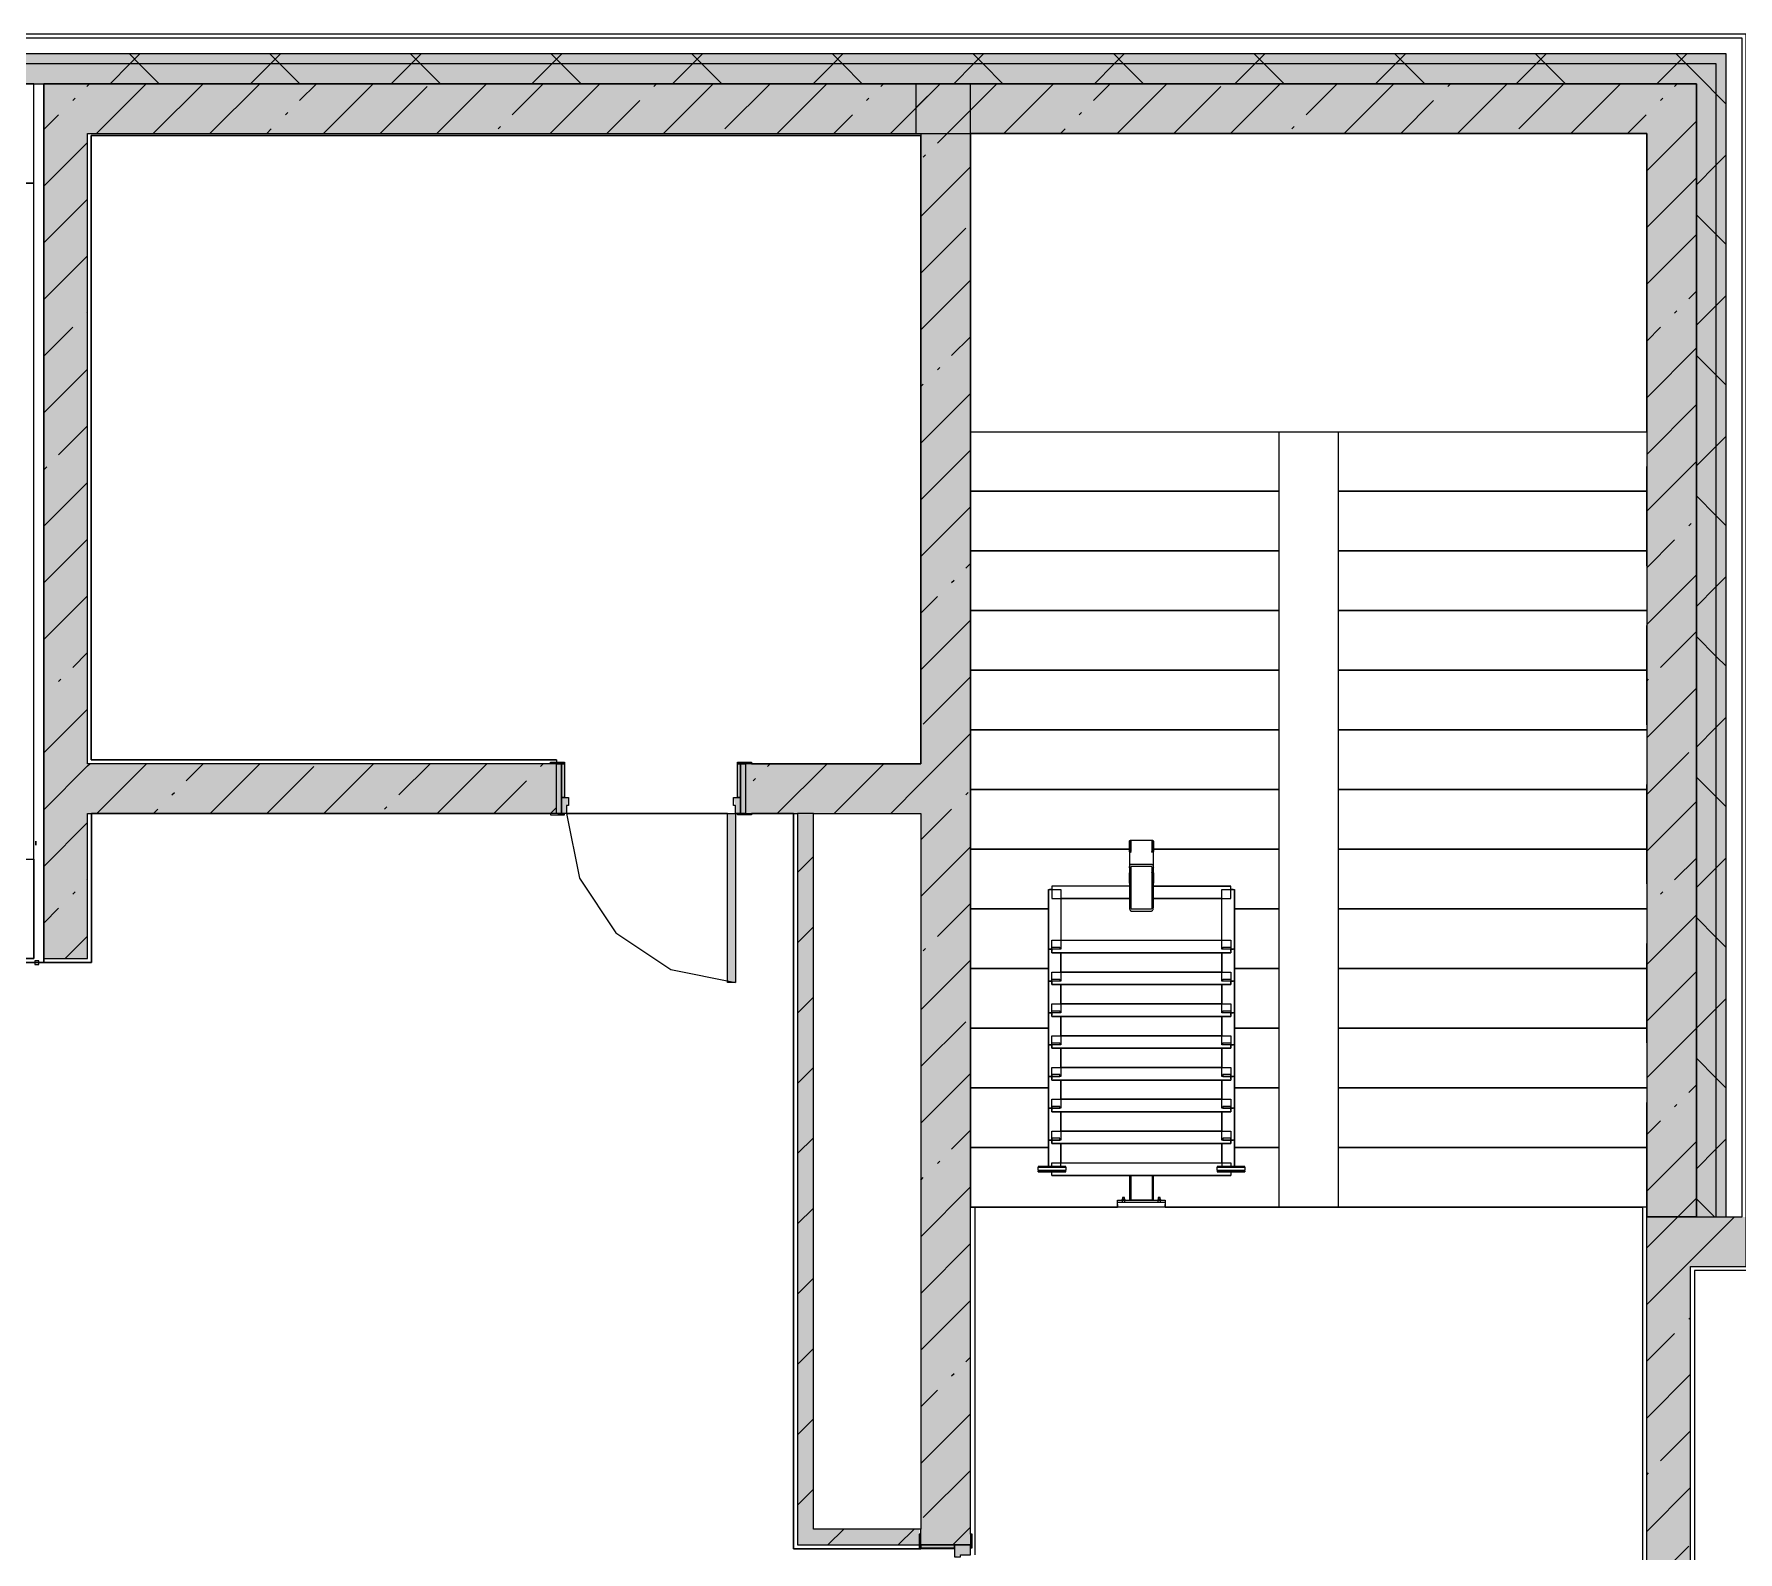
# Model space of a CAD drawing. Header units: millimetres. Extents: x -3817 to 677485, y -22715 to 103890.
# Drawn here: x 24618.1 to 24685.5, y -19448.6 to -19388.5 of the extents above; entities that cross this region are included whole.
import ezdxf

# ---------------------------------------------------------------- set-up
doc = ezdxf.new("R2010")
doc.units = ezdxf.units.MM
doc.layers.add('PDF _Геометрия', color=7, linetype='Continuous', true_color=0x1d1d1d)
doc.layers.add('PDF _Сплошная заливка', color=7, linetype='Continuous', true_color=0xffffff)

msp = doc.modelspace()

# ---------------------------------------------------------------- hatches: boundary and pattern name
at = {"layer": 'PDF _Сплошная заливка', "transparency": 33554559}
for points in [[(24684.695, -19389.707), (24685.089, -19389.707), (24685.089, -19389.314), (24617.059, -19389.314), (24617.059, -19389.707), (24663.22, -19389.707)], [(24683.907, -19390.495), (24684.695, -19390.495), (24684.695, -19389.707), (24617.059, -19389.707), (24617.059, -19390.495), (24663.22, -19390.495)], [(24653.2, -19392.463), (24653.2, -19390.495), (24618.477, -19390.495), (24618.477, -19392.463), (24633.858, -19392.463)], [(24681.939, -19392.463), (24681.939, -19390.495), (24653.003, -19390.495), (24653.003, -19392.463), (24663.22, -19392.463)], [(24681.939, -19435.375), (24683.907, -19435.375), (24683.907, -19390.495), (24681.939, -19390.495), (24681.939, -19434.688)], [(24619.177, -19425.139), (24620.209, -19425.139), (24620.209, -19392.463), (24618.477, -19392.463), (24618.477, -19425.139)], [(24648.948, -19448.367), (24648.948, -19419.391), (24648.318, -19419.391), (24648.318, -19448.367), (24648.539, -19448.367)]]:
    msp.add_hatch(color=256, dxfattribs=at).paths.add_polyline_path(points)
h = msp.add_hatch(color=256, dxfattribs=at)
h.paths.add_polyline_path([(24653.2, -19467.893), (24655.168, -19467.893), (24655.168, -19459.784), (24653.2, -19459.784), (24653.2, -19461.102)], flags=0)
h.paths.add_polyline_path([(24653.2, -19448.367), (24655.168, -19448.367), (24655.168, -19390.495), (24653.2, -19390.495), (24653.2, -19447.934)], flags=0)
h = msp.add_hatch(color=256, dxfattribs=at)
h.paths.add_polyline_path([(24648.539, -19419.391), (24653.2, -19419.391), (24653.2, -19417.423), (24646.255, -19417.423), (24646.255, -19419.391), (24648.318, -19419.391)], flags=0)
h.paths.add_polyline_path([(24633.858, -19419.391), (24638.775, -19419.391), (24638.775, -19417.423), (24620.209, -19417.423), (24620.209, -19419.391)], flags=0)
at = {"layer": 'PDF _Сплошная заливка', "true_color": 0xe2e2e2, "transparency": 33554559}
h = msp.add_hatch(color=254, dxfattribs=at)
h.paths.add_polyline_path([(24645.862, -19419.391), (24646.058, -19419.391), (24646.058, -19418.761), (24645.783, -19418.761), (24645.862, -19419.076)], flags=0)
h.paths.add_polyline_path([(24639.169, -19419.391), (24639.248, -19418.761), (24638.972, -19418.761), (24638.972, -19419.391)], flags=0)
at = {"layer": 'PDF _Сплошная заливка', "transparency": 33554559}
h = msp.add_hatch(color=256, dxfattribs=at)
h.paths.add_polyline_path([(24736.625, -19437.343), (24743.118, -19437.343), (24743.118, -19435.375), (24711.859, -19435.375), (24711.859, -19437.343), (24721.944, -19437.343)], flags=0)
h.paths.add_polyline_path([(24685.876, -19437.343), (24685.876, -19435.375), (24683.671, -19435.375), (24683.671, -19437.343)], flags=0)
at = {"layer": 'PDF _Сплошная заливка', "true_color": 0xe2e2e2, "transparency": 33554559}
h = msp.add_hatch(color=254, dxfattribs=at)
h.paths.add_polyline_path([(24655.168, -19459.784), (24655.168, -19459.39), (24654.538, -19459.311), (24654.538, -19459.784)], flags=0)
h.paths.add_polyline_path([(24654.538, -19448.839), (24654.775, -19448.76), (24655.168, -19448.76), (24655.168, -19448.367), (24654.538, -19448.367)], flags=0)

# ---------------------------------------------------------------- linework, layer by layer
at = {"layer": 'PDF _Геометрия', "color": 7, "lineweight": 9}
for points in [[(24655.168, -19463.327), (24655.168, -19463.957), (24681.939, -19463.957), (24681.939, -19467.893), (24683.671, -19467.893), (24683.671, -19437.343), (24685.876, -19437.343), (24685.876, -19435.375), (24685.876, -19390.495), (24685.876, -19388.684), (24685.876, -19388.526), (24583.832, -19388.526)], [(24685.089, -19435.375), (24685.718, -19435.375), (24685.718, -19434.194), (24685.718, -19434.17), (24685.718, -19390.495), (24685.718, -19389.314), (24685.718, -19388.684), (24617.059, -19388.684)], [(24684.695, -19435.375), (24685.089, -19435.375), (24685.089, -19390.495), (24685.089, -19389.707), (24685.089, -19389.314), (24617.059, -19389.314)], [(24621.097, -19390.495), (24621.884, -19389.707), (24622.278, -19389.314)], [(24623.043, -19390.495), (24622.256, -19389.707), (24621.862, -19389.314)], [(24626.664, -19390.495), (24627.452, -19389.707), (24627.845, -19389.314)], [(24628.611, -19390.495), (24627.824, -19389.707), (24627.43, -19389.314)], [(24632.232, -19390.495), (24633.019, -19389.707), (24633.413, -19389.314)], [(24634.178, -19390.495), (24633.391, -19389.707), (24632.997, -19389.314)], [(24637.799, -19390.495), (24638.587, -19389.707), (24638.981, -19389.314)], [(24639.746, -19390.495), (24638.959, -19389.707), (24638.565, -19389.314)], [(24643.367, -19390.495), (24644.154, -19389.707), (24644.548, -19389.314)], [(24645.314, -19390.495), (24644.526, -19389.707), (24644.133, -19389.314)], [(24648.935, -19390.495), (24649.722, -19389.707), (24650.116, -19389.314)], [(24650.881, -19390.495), (24650.094, -19389.707), (24649.7, -19389.314)], [(24654.502, -19390.495), (24655.29, -19389.707), (24655.683, -19389.314)], [(24656.449, -19390.495), (24655.661, -19389.707), (24655.268, -19389.314)], [(24660.07, -19390.495), (24660.857, -19389.707), (24661.251, -19389.314)], [(24662.016, -19390.495), (24661.229, -19389.707), (24660.835, -19389.314)], [(24665.637, -19390.495), (24666.425, -19389.707), (24666.818, -19389.314)], [(24667.584, -19390.495), (24666.797, -19389.707), (24666.403, -19389.314)], [(24671.205, -19390.495), (24671.992, -19389.707), (24672.386, -19389.314)], [(24673.151, -19390.495), (24672.364, -19389.707), (24671.97, -19389.314)], [(24676.773, -19390.495), (24677.56, -19389.707), (24677.954, -19389.314)], [(24678.719, -19390.495), (24677.932, -19389.707), (24677.538, -19389.314)], [(24682.34, -19390.495), (24683.127, -19389.707), (24683.521, -19389.314)], [(24685.089, -19391.297), (24684.695, -19390.903), (24684.287, -19390.495), (24683.499, -19389.707), (24683.106, -19389.314)], [(24681.939, -19396.99), (24681.939, -19392.463), (24681.939, -19435.375), (24683.907, -19435.375), (24683.907, -19390.495), (24683.907, -19435.375), (24684.695, -19435.375), (24684.695, -19390.495), (24684.695, -19389.707), (24617.059, -19389.707)], [(24617.059, -19421.202), (24618.083, -19421.202), (24618.083, -19425.139), (24617.059, -19425.139), (24618.083, -19425.139), (24618.083, -19394.432), (24617.059, -19394.432), (24618.083, -19394.432), (24618.083, -19390.495), (24617.059, -19390.495), (24683.907, -19390.495), (24681.939, -19390.495), (24653.003, -19390.495), (24653.003, -19392.463), (24681.939, -19392.463), (24679.183, -19392.463)], [(24655.168, -19447.934), (24655.168, -19390.495), (24653.2, -19390.495), (24618.477, -19390.495), (24618.477, -19392.463), (24618.477, -19425.139), (24620.209, -19425.139), (24620.209, -19419.391), (24638.539, -19419.391)], [(24618.477, -19394.117), (24618.477, -19390.495)], [(24620.183, -19390.599), (24620.288, -19390.495)], [(24620.564, -19392.463), (24622.533, -19390.495)], [(24622.809, -19392.463), (24624.778, -19390.495)], [(24625.054, -19392.463), (24627.023, -19390.495)], [(24628.602, -19391.161), (24629.268, -19390.495)], [(24629.544, -19392.463), (24631.513, -19390.495)], [(24631.789, -19392.463), (24633.653, -19390.599)], [(24634.034, -19392.463), (24636.003, -19390.495)], [(24637.02, -19391.722), (24638.248, -19390.495)], [(24638.524, -19392.463), (24640.493, -19390.495)], [(24642.633, -19390.599), (24642.726, -19390.506)], [(24643.014, -19392.463), (24644.982, -19390.495)], [(24645.439, -19392.283), (24647.227, -19390.495)], [(24647.504, -19392.463), (24649.472, -19390.495)], [(24651.613, -19390.599), (24651.717, -19390.495)], [(24651.994, -19392.463), (24653.2, -19391.257), (24653.962, -19390.495), (24653.003, -19391.454)], [(24654.239, -19392.463), (24656.207, -19390.495)], [(24656.484, -19392.463), (24658.452, -19390.495)], [(24660.031, -19391.161), (24660.697, -19390.495)], [(24660.974, -19392.463), (24662.942, -19390.495)], [(24663.219, -19392.463), (24665.083, -19390.599)], [(24665.464, -19392.463), (24667.432, -19390.495)], [(24668.45, -19391.722), (24669.677, -19390.495)], [(24669.954, -19392.463), (24671.922, -19390.495)], [(24674.063, -19390.599), (24674.156, -19390.506)], [(24674.444, -19392.463), (24676.412, -19390.495)], [(24676.869, -19392.283), (24678.657, -19390.495)], [(24678.934, -19392.463), (24680.902, -19390.495)], [(24683.042, -19390.599), (24683.147, -19390.495)], [(24619.622, -19391.161), (24619.715, -19391.067)], [(24640.769, -19392.463), (24642.072, -19391.161)], [(24651.051, -19391.161), (24651.145, -19391.067)], [(24653.858, -19392.844), (24655.168, -19391.534)], [(24672.199, -19392.463), (24673.501, -19391.161)], [(24682.481, -19391.161), (24682.575, -19391.067)], [(24618.477, -19392.306), (24619.06, -19391.722)], [(24628.04, -19391.722), (24628.134, -19391.629)], [(24636.459, -19392.283), (24636.552, -19392.19)], [(24649.749, -19392.463), (24650.49, -19391.722)], [(24659.47, -19391.722), (24659.563, -19391.629)], [(24667.889, -19392.283), (24667.982, -19392.19)], [(24681.179, -19392.463), (24681.92, -19391.722)], [(24681.939, -19393.948), (24683.907, -19391.979)], [(24618.477, -19394.551), (24620.209, -19392.818)], [(24638.539, -19417.423), (24620.209, -19417.423), (24620.209, -19392.463), (24653.2, -19392.463), (24653.2, -19417.423), (24646.491, -19417.423)], [(24627.299, -19392.463), (24627.479, -19392.283)], [(24657.924, -19392.463), (24655.168, -19392.463), (24655.168, -19404.274), (24667.373, -19404.274), (24667.373, -19406.636), (24667.373, -19408.998), (24667.373, -19411.36), (24667.373, -19413.722), (24667.373, -19416.084), (24667.373, -19418.446), (24667.373, -19420.809), (24667.373, -19423.171), (24667.373, -19425.533), (24667.373, -19427.895), (24667.373, -19430.257), (24667.373, -19432.619), (24665.616, -19432.619), (24667.373, -19432.619), (24667.373, -19434.981), (24662.878, -19434.981), (24667.373, -19434.981)], [(24655.168, -19434.981), (24660.988, -19434.981), (24655.168, -19434.981), (24655.168, -19432.619), (24655.168, -19430.257), (24658.25, -19430.257), (24655.168, -19430.257), (24655.168, -19427.895), (24655.168, -19425.533), (24655.168, -19423.171), (24655.168, -19420.809), (24655.168, -19418.446), (24655.168, -19416.084), (24655.168, -19413.722), (24655.168, -19411.36), (24655.168, -19408.998), (24655.168, -19406.636), (24655.168, -19404.274), (24667.373, -19404.274), (24669.735, -19404.274), (24681.939, -19404.274), (24681.939, -19392.463), (24655.168, -19392.463)], [(24658.729, -19392.463), (24658.909, -19392.283)], [(24664.223, -19392.463), (24660.286, -19392.463)], [(24670.522, -19392.463), (24666.585, -19392.463)], [(24676.821, -19392.463), (24672.884, -19392.463)], [(24653.296, -19393.406), (24653.39, -19393.312)], [(24683.907, -19394.495), (24684.695, -19393.707), (24685.089, -19393.314)], [(24653.2, -19395.747), (24655.168, -19393.779)], [(24681.939, -19396.193), (24683.907, -19394.224)], [(24618.499, -19396.773), (24620.209, -19395.063)], [(24653.2, -19397.992), (24654.98, -19396.212)], [(24685.089, -19396.864), (24684.695, -19396.47), (24683.907, -19395.683)], [(24618.477, -19400.416), (24618.477, -19396.479)], [(24681.939, -19398.438), (24683.907, -19396.469)], [(24618.477, -19399.041), (24620.209, -19397.308)], [(24653.2, -19400.237), (24655.168, -19398.269)], [(24683.604, -19399.018), (24683.907, -19398.714)], [(24683.907, -19400.062), (24684.695, -19399.275), (24685.089, -19398.881)], [(24620.183, -19399.579), (24620.209, -19399.553)], [(24681.939, -19403.289), (24681.939, -19399.353)], [(24683.042, -19399.579), (24683.136, -19399.486)], [(24618.477, -19401.286), (24619.622, -19400.141)], [(24681.939, -19400.683), (24682.481, -19400.141)], [(24654.419, -19401.263), (24655.168, -19400.514)], [(24681.939, -19402.928), (24683.907, -19400.959)], [(24685.089, -19402.432), (24684.695, -19402.038), (24683.907, -19401.251)], [(24618.477, -19403.53), (24620.209, -19401.798)], [(24653.858, -19401.824), (24653.951, -19401.731)], [(24618.477, -19406.715), (24618.477, -19402.778)], [(24653.2, -19402.482), (24653.296, -19402.386)], [(24653.2, -19404.727), (24655.168, -19402.759)], [(24681.939, -19405.173), (24683.907, -19403.204)], [(24619.06, -19405.192), (24620.209, -19404.043)], [(24653.2, -19406.972), (24655.168, -19405.004)], [(24683.907, -19405.63), (24684.695, -19404.843), (24685.089, -19404.449)], [(24618.499, -19405.753), (24618.593, -19405.66)], [(24681.939, -19407.418), (24683.907, -19405.449)], [(24681.939, -19409.588), (24681.939, -19405.652)], [(24618.477, -19408.02), (24620.209, -19406.288)], [(24685.089, -19407.999), (24684.695, -19407.606), (24683.907, -19406.818)], [(24653.2, -19409.217), (24655.168, -19407.249)], [(24683.604, -19407.998), (24683.697, -19407.905)], [(24618.477, -19410.265), (24620.183, -19408.559)], [(24681.939, -19409.663), (24683.042, -19408.559)], [(24618.477, -19413.014), (24618.477, -19409.077)], [(24654.98, -19409.682), (24655.168, -19409.494)], [(24654.419, -19410.243), (24654.512, -19410.15)], [(24681.939, -19411.908), (24683.907, -19409.939)], [(24683.907, -19411.198), (24684.695, -19410.41), (24685.089, -19410.016)], [(24618.477, -19412.51), (24620.209, -19410.778)], [(24653.2, -19411.462), (24653.858, -19410.804)], [(24653.2, -19413.707), (24655.168, -19411.739)], [(24681.939, -19415.887), (24681.939, -19411.951)], [(24682.481, -19413.611), (24683.907, -19412.184)], [(24685.089, -19413.567), (24684.695, -19413.173), (24683.907, -19412.386)], [(24619.622, -19413.611), (24620.209, -19413.023)], [(24619.06, -19414.172), (24619.154, -19414.078)], [(24653.296, -19415.856), (24655.168, -19413.984)], [(24681.939, -19414.153), (24682.013, -19414.078)], [(24681.939, -19416.398), (24683.907, -19414.429)], [(24618.477, -19414.755), (24618.499, -19414.733)], [(24618.477, -19417), (24620.209, -19415.268)], [(24618.477, -19419.313), (24618.477, -19415.376)], [(24683.907, -19416.765), (24684.695, -19415.978), (24685.089, -19415.584)], [(24652.006, -19419.391), (24653.2, -19418.197), (24655.168, -19416.229)], [(24681.939, -19418.643), (24683.604, -19416.978)], [(24618.477, -19419.245), (24620.209, -19417.513), (24620.299, -19417.423)], [(24620.576, -19419.391), (24622.544, -19417.423)], [(24624.112, -19418.101), (24624.789, -19417.423)], [(24625.066, -19419.391), (24627.034, -19417.423)], [(24627.311, -19419.391), (24629.163, -19417.539)], [(24629.556, -19419.391), (24631.524, -19417.423)], [(24632.53, -19418.662), (24633.769, -19417.423)], [(24634.046, -19419.391), (24636.014, -19417.423)], [(24638.143, -19417.539), (24638.236, -19417.446)], [(24638.775, -19419.391), (24638.775, -19417.423)], [(24646.255, -19417.423), (24646.255, -19419.391)], [(24647.123, -19417.539), (24647.239, -19417.423)], [(24647.516, -19419.391), (24649.484, -19417.423)], [(24649.761, -19419.391), (24651.729, -19417.423)], [(24636.291, -19419.391), (24637.582, -19418.101)], [(24646.562, -19418.101), (24646.655, -19418.007)], [(24681.939, -19422.186), (24681.939, -19418.25)], [(24685.089, -19419.134), (24684.695, -19418.741), (24683.907, -19417.953)], [(24623.55, -19418.662), (24623.644, -19418.568)], [(24631.969, -19419.223), (24632.062, -19419.13)], [(24638.536, -19419.391), (24638.775, -19419.152)], [(24654.98, -19418.662), (24655.074, -19418.568)], [(24681.939, -19420.888), (24683.907, -19418.919)], [(24618.477, -19421.49), (24620.209, -19419.758)], [(24622.821, -19419.391), (24622.989, -19419.223)], [(24646.491, -19419.391), (24648.318, -19419.391)], [(24648.948, -19419.391), (24648.318, -19419.391), (24648.318, -19448.367), (24648.948, -19448.367), (24653.137, -19448.367)], [(24653.2, -19420.442), (24654.419, -19419.223)], [(24618.162, -19420.49), (24618.162, -19420.647), (24618.162, -19420.49)], [(24661.531, -19420.935), (24661.513, -19420.934), (24661.496, -19420.93), (24661.481, -19420.924), (24661.47, -19420.917), (24661.463, -19420.908), (24661.461, -19420.899), (24661.461, -19420.489), (24661.463, -19420.48), (24661.47, -19420.471), (24661.481, -19420.464), (24661.496, -19420.458), (24661.513, -19420.455), (24661.531, -19420.453), (24662.335, -19420.453), (24662.353, -19420.455), (24662.37, -19420.458), (24662.385, -19420.464), (24662.396, -19420.471), (24662.403, -19420.48), (24662.405, -19420.489), (24662.405, -19420.899), (24662.403, -19420.908), (24662.396, -19420.917), (24662.385, -19420.924), (24662.37, -19420.93), (24662.353, -19420.934), (24662.335, -19420.935)], [(24661.461, -19420.489), (24661.461, -19421.545), (24661.461, -19423.12), (24661.462, -19423.147), (24661.466, -19423.173), (24661.473, -19423.197), (24661.481, -19423.218), (24661.492, -19423.236), (24661.504, -19423.248), (24661.518, -19423.256), (24661.531, -19423.259), (24662.335, -19423.259), (24662.348, -19423.256), (24662.362, -19423.248), (24662.374, -19423.236), (24662.385, -19423.218), (24662.394, -19423.197), (24662.4, -19423.173), (24662.404, -19423.147), (24662.405, -19423.12), (24662.405, -19421.545), (24662.405, -19420.489)], [(24661.531, -19420.477), (24661.525, -19420.478), (24661.52, -19420.479), (24661.515, -19420.481), (24661.511, -19420.483), (24661.509, -19420.486), (24661.508, -19420.489), (24661.508, -19420.899), (24661.509, -19420.902), (24661.511, -19420.905), (24661.515, -19420.907), (24661.52, -19420.909), (24661.525, -19420.91), (24661.531, -19420.911)], [(24662.335, -19420.911), (24662.341, -19420.91), (24662.346, -19420.909), (24662.351, -19420.907), (24662.355, -19420.905), (24662.357, -19420.902), (24662.358, -19420.899), (24662.358, -19420.489), (24662.357, -19420.486), (24662.355, -19420.483), (24662.351, -19420.481), (24662.346, -19420.479), (24662.341, -19420.478), (24662.335, -19420.477)], [(24648.318, -19421.733), (24648.948, -19421.103)], [(24653.2, -19422.687), (24655.168, -19420.719)], [(24683.042, -19422.029), (24683.907, -19421.164)], [(24683.907, -19422.333), (24684.695, -19421.545), (24685.089, -19421.152)], [(24618.477, -19425.297), (24618.477, -19421.675)], [(24661.461, -19422.159), (24661.461, -19421.749), (24661.461, -19422.271), (24658.39, -19422.271), (24658.39, -19422.767), (24661.461, -19422.767), (24658.746, -19422.767), (24658.746, -19424.417), (24665.12, -19424.417), (24665.12, -19422.767), (24662.405, -19422.767), (24665.476, -19422.767), (24665.476, -19422.271)], [(24661.461, -19421.545), (24661.462, -19421.518), (24661.466, -19421.492), (24661.473, -19421.467), (24661.481, -19421.446), (24661.492, -19421.429), (24661.504, -19421.416), (24661.518, -19421.408), (24661.531, -19421.406), (24662.335, -19421.406), (24662.348, -19421.408), (24662.362, -19421.416), (24662.374, -19421.429), (24662.385, -19421.446), (24662.394, -19421.467), (24662.4, -19421.492), (24662.404, -19421.518), (24662.405, -19421.545)], [(24661.531, -19421.737), (24661.525, -19421.738), (24661.52, -19421.739), (24661.515, -19421.741), (24661.511, -19421.743), (24661.509, -19421.746), (24661.508, -19421.749), (24661.508, -19422.159), (24661.509, -19422.162), (24661.511, -19422.165), (24661.515, -19422.167), (24661.52, -19422.169), (24661.525, -19422.17), (24661.531, -19422.171)], [(24661.513, -19421.714), (24661.531, -19421.713)], [(24662.335, -19421.713), (24662.353, -19421.714)], [(24662.335, -19422.171), (24662.341, -19422.17), (24662.346, -19422.169), (24662.351, -19422.167), (24662.355, -19422.165), (24662.357, -19422.162), (24662.358, -19422.159), (24662.358, -19421.749), (24662.357, -19421.746), (24662.355, -19421.743), (24662.351, -19421.741), (24662.346, -19421.739), (24662.341, -19421.738), (24662.335, -19421.737)], [(24662.405, -19422.271), (24662.405, -19421.749), (24662.405, -19422.159)], [(24619.622, -19422.59), (24619.715, -19422.497)], [(24620.183, -19422.029), (24620.209, -19422.003)], [(24658.25, -19422.411), (24658.746, -19422.411), (24658.746, -19424.773), (24658.25, -19424.773), (24658.25, -19422.411), (24658.25, -19424.773)], [(24658.39, -19422.318), (24658.39, -19422.411), (24658.297, -19422.411)], [(24661.461, -19422.271), (24658.39, -19422.271)], [(24661.531, -19422.195), (24661.513, -19422.194)], [(24662.353, -19422.194), (24662.335, -19422.195)], [(24662.405, -19422.271), (24665.476, -19422.271), (24662.405, -19422.271)], [(24665.616, -19424.773), (24665.12, -19424.773), (24665.12, -19422.411), (24665.616, -19422.411), (24665.616, -19424.773), (24665.616, -19422.411)], [(24665.569, -19422.411), (24665.476, -19422.411), (24665.476, -19422.318)], [(24682.481, -19422.59), (24682.575, -19422.497)], [(24618.477, -19423.735), (24619.06, -19423.152)], [(24653.858, -19424.274), (24655.168, -19422.964)], [(24648.318, -19424.517), (24648.948, -19423.887)], [(24665.616, -19426.033), (24665.12, -19426.033), (24665.12, -19424.913), (24665.12, -19425.677), (24658.746, -19425.677), (24658.746, -19424.913), (24658.746, -19426.033), (24658.25, -19426.033), (24658.25, -19423.671), (24658.25, -19426.033)], [(24665.616, -19423.671), (24665.616, -19426.033), (24665.616, -19423.671)], [(24681.939, -19425.378), (24683.907, -19423.409)], [(24685.089, -19424.702), (24684.695, -19424.308), (24683.907, -19423.521)], [(24619.318, -19425.139), (24620.209, -19424.248)], [(24658.39, -19424.913), (24658.39, -19424.417), (24665.476, -19424.417), (24665.476, -19424.913), (24658.39, -19424.913), (24665.476, -19424.913)], [(24681.939, -19428.485), (24681.939, -19424.549)], [(24653.2, -19427.177), (24655.168, -19425.208)], [(24653.296, -19424.835), (24653.39, -19424.742)], [(24665.616, -19427.293), (24665.12, -19427.293), (24665.12, -19426.173), (24665.12, -19426.937), (24658.746, -19426.937), (24658.746, -19426.173), (24658.746, -19427.293), (24658.25, -19427.293), (24658.25, -19424.931), (24658.25, -19427.293)], [(24658.297, -19424.773), (24658.39, -19424.773), (24658.39, -19424.866)], [(24665.476, -19424.866), (24665.476, -19424.773), (24665.569, -19424.773)], [(24665.616, -19424.931), (24665.616, -19427.293), (24665.616, -19424.931)], [(24658.39, -19426.173), (24658.39, -19425.677), (24665.476, -19425.677), (24665.476, -19426.173), (24658.39, -19426.173), (24665.476, -19426.173)], [(24681.939, -19427.623), (24683.907, -19425.654)], [(24665.616, -19428.553), (24665.12, -19428.553), (24665.12, -19427.433), (24665.12, -19428.197), (24658.746, -19428.197), (24658.746, -19427.433), (24658.746, -19428.553), (24658.25, -19428.553), (24658.25, -19426.19), (24658.25, -19428.553)], [(24658.297, -19426.033), (24658.39, -19426.033), (24658.39, -19426.126)], [(24665.476, -19426.126), (24665.476, -19426.033), (24665.569, -19426.033)], [(24665.616, -19426.19), (24665.616, -19428.553), (24665.616, -19426.19)], [(24648.318, -19427.3), (24648.948, -19426.67)], [(24658.39, -19427.433), (24658.39, -19426.937), (24665.476, -19426.937), (24665.476, -19427.433), (24658.39, -19427.433), (24665.476, -19427.433)], [(24683.907, -19427.9), (24684.695, -19427.113), (24685.089, -19426.719)], [(24653.2, -19429.422), (24654.98, -19427.642)], [(24665.616, -19429.812), (24665.12, -19429.812), (24665.12, -19428.693), (24665.12, -19429.457), (24658.746, -19429.457), (24658.746, -19428.693), (24658.746, -19429.812), (24658.25, -19429.812), (24658.25, -19427.45), (24658.25, -19429.812)], [(24658.297, -19427.293), (24658.39, -19427.293), (24658.39, -19427.386)], [(24665.476, -19427.386), (24665.476, -19427.293), (24665.569, -19427.293)], [(24665.616, -19427.45), (24665.616, -19429.812), (24665.616, -19427.45)], [(24681.939, -19429.868), (24683.907, -19427.899)], [(24658.297, -19428.553), (24658.39, -19428.553), (24658.39, -19428.646)], [(24658.39, -19428.693), (24658.39, -19428.197), (24665.476, -19428.197), (24665.476, -19428.693), (24658.39, -19428.693), (24665.476, -19428.693)], [(24665.476, -19428.646), (24665.476, -19428.553), (24665.569, -19428.553)], [(24665.616, -19431.072), (24665.12, -19431.072), (24665.12, -19429.953), (24665.12, -19430.716), (24658.746, -19430.716), (24658.746, -19429.953), (24658.746, -19431.072), (24658.25, -19431.072), (24658.25, -19428.71), (24658.25, -19431.072)], [(24665.616, -19428.71), (24665.616, -19431.072), (24665.616, -19428.71)], [(24685.089, -19430.27), (24684.695, -19429.876), (24683.907, -19429.089)], [(24648.318, -19430.084), (24648.948, -19429.454)], [(24653.2, -19431.667), (24655.168, -19429.698)], [(24665.616, -19432.332), (24665.12, -19432.332), (24665.12, -19431.212), (24665.12, -19431.976), (24658.746, -19431.976), (24658.746, -19431.212), (24658.746, -19432.332), (24658.25, -19432.332), (24658.25, -19429.97), (24658.25, -19432.332)], [(24658.297, -19429.812), (24658.39, -19429.812), (24658.39, -19429.905)], [(24658.39, -19429.953), (24658.39, -19429.457), (24665.476, -19429.457), (24665.476, -19429.953), (24658.39, -19429.953), (24665.476, -19429.953)], [(24665.476, -19429.905), (24665.476, -19429.812), (24665.569, -19429.812)], [(24665.616, -19429.97), (24665.616, -19432.332), (24665.616, -19429.97)], [(24683.604, -19430.448), (24683.907, -19430.144)], [(24658.25, -19433.373), (24658.25, -19431.23), (24658.25, -19433.373)], [(24658.297, -19431.072), (24658.39, -19431.072), (24658.39, -19431.165)], [(24658.39, -19431.212), (24658.39, -19430.716), (24665.476, -19430.716), (24665.476, -19431.212), (24658.39, -19431.212), (24665.476, -19431.212)], [(24665.476, -19431.165), (24665.476, -19431.072), (24665.569, -19431.072)], [(24665.616, -19431.23), (24665.616, -19433.373), (24665.616, -19431.23)], [(24681.939, -19463.957), (24681.939, -19463.327), (24681.939, -19435.375), (24681.939, -19430.848)], [(24683.042, -19431.009), (24683.136, -19430.916)], [(24654.419, -19432.693), (24655.168, -19431.943)], [(24658.39, -19432.472), (24658.39, -19431.976), (24665.476, -19431.976), (24665.476, -19432.472), (24658.39, -19432.472), (24665.476, -19432.472)], [(24681.939, -19432.113), (24682.481, -19431.57)], [(24648.318, -19432.868), (24648.948, -19432.238)], [(24658.297, -19432.332), (24658.39, -19432.332), (24658.39, -19432.425)], [(24658.746, -19433.373), (24658.746, -19432.472), (24658.746, -19433.236), (24665.12, -19433.236), (24665.12, -19432.472), (24665.12, -19433.373)], [(24665.476, -19432.425), (24665.476, -19432.332), (24665.569, -19432.332)], [(24681.939, -19434.358), (24683.907, -19432.389)], [(24683.907, -19433.468), (24684.695, -19432.68), (24685.089, -19432.287)], [(24653.858, -19433.254), (24653.951, -19433.161)], [(24658.39, -19433.373), (24658.39, -19433.236), (24665.476, -19433.236), (24665.476, -19433.373)], [(24653.2, -19433.912), (24653.296, -19433.815)], [(24658.941, -19433.401), (24658.941, -19433.533), (24657.839, -19433.533), (24657.839, -19433.401)], [(24658.39, -19433.685), (24658.39, -19433.592), (24657.839, -19433.592), (24657.839, -19433.568), (24658.25, -19433.568)], [(24658.746, -19433.592), (24658.25, -19433.592)], [(24658.297, -19433.592), (24658.39, -19433.592)], [(24658.39, -19433.732), (24658.39, -19433.533)], [(24665.476, -19433.533), (24665.476, -19433.732), (24658.39, -19433.732), (24665.476, -19433.732)], [(24661.461, -19433.732), (24661.461, -19434.713)], [(24661.508, -19433.732), (24661.508, -19434.713)], [(24662.358, -19433.732), (24662.358, -19434.713)], [(24662.405, -19434.713), (24662.405, -19433.732)], [(24666.027, -19433.401), (24666.027, -19433.533), (24664.925, -19433.533), (24664.925, -19433.401)], [(24665.616, -19433.592), (24665.12, -19433.592)], [(24665.616, -19433.568), (24666.027, -19433.568), (24666.027, -19433.592), (24665.476, -19433.592), (24665.476, -19433.685)], [(24665.476, -19433.592), (24665.569, -19433.592)], [(24653.2, -19436.157), (24655.168, -19434.188)], [(24661.161, -19434.682), (24661.164, -19434.682), (24661.17, -19434.682), (24661.18, -19434.682), (24661.193, -19434.682), (24661.208, -19434.682), (24661.224, -19434.682), (24661.241, -19434.682), (24661.256, -19434.682), (24661.269, -19434.682), (24661.279, -19434.682), (24661.285, -19434.682), (24661.279, -19434.682), (24661.269, -19434.682), (24661.256, -19434.682), (24661.241, -19434.682), (24661.224, -19434.682), (24661.208, -19434.682), (24661.193, -19434.682), (24661.18, -19434.682), (24661.17, -19434.682), (24661.164, -19434.682), (24661.161, -19434.682), (24661.161, -19434.713)], [(24661.185, -19434.603), (24661.186, -19434.603), (24661.19, -19434.603), (24661.197, -19434.603), (24661.205, -19434.603), (24661.214, -19434.603), (24661.224, -19434.603), (24661.235, -19434.603), (24661.244, -19434.603), (24661.252, -19434.603), (24661.259, -19434.603), (24661.262, -19434.603), (24661.259, -19434.603), (24661.252, -19434.603), (24661.244, -19434.603), (24661.235, -19434.603), (24661.224, -19434.603), (24661.214, -19434.603), (24661.205, -19434.603), (24661.197, -19434.603), (24661.19, -19434.603), (24661.186, -19434.603), (24661.185, -19434.603), (24661.185, -19434.688)], [(24661.264, -19434.603), (24661.262, -19434.603), (24661.264, -19434.603)], [(24661.264, -19434.688), (24661.264, -19434.603)], [(24661.287, -19434.682), (24661.285, -19434.682), (24661.287, -19434.682)], [(24661.287, -19434.713), (24661.287, -19434.682)], [(24662.579, -19434.682), (24662.581, -19434.682), (24662.587, -19434.682), (24662.597, -19434.682), (24662.61, -19434.682), (24662.625, -19434.682), (24662.642, -19434.682), (24662.658, -19434.682), (24662.673, -19434.682), (24662.686, -19434.682), (24662.696, -19434.682), (24662.703, -19434.682), (24662.696, -19434.682), (24662.686, -19434.682), (24662.673, -19434.682), (24662.658, -19434.682), (24662.642, -19434.682), (24662.625, -19434.682), (24662.61, -19434.682), (24662.597, -19434.682), (24662.587, -19434.682), (24662.581, -19434.682), (24662.579, -19434.682), (24662.579, -19434.713)], [(24662.602, -19434.603), (24662.604, -19434.603), (24662.608, -19434.603), (24662.614, -19434.603), (24662.622, -19434.603), (24662.632, -19434.603), (24662.642, -19434.603), (24662.652, -19434.603), (24662.661, -19434.603), (24662.67, -19434.603), (24662.676, -19434.603), (24662.68, -19434.603), (24662.676, -19434.603), (24662.67, -19434.603), (24662.661, -19434.603), (24662.652, -19434.603), (24662.642, -19434.603), (24662.632, -19434.603), (24662.622, -19434.603), (24662.614, -19434.603), (24662.608, -19434.603), (24662.604, -19434.603), (24662.602, -19434.603), (24662.602, -19434.688)], [(24662.681, -19434.603), (24662.68, -19434.603), (24662.681, -19434.603)], [(24662.681, -19434.688), (24662.681, -19434.603)], [(24662.705, -19434.682), (24662.703, -19434.682), (24662.705, -19434.682)], [(24662.705, -19434.713), (24662.705, -19434.682)], [(24681.939, -19436.603), (24683.167, -19435.375), (24683.907, -19434.634)], [(24684.626, -19435.375), (24683.907, -19434.656)], [(24648.318, -19435.652), (24648.948, -19435.022)], [(24660.988, -19434.887), (24660.988, -19434.981), (24660.988, -19434.713), (24662.878, -19434.713), (24662.878, -19434.981), (24662.878, -19434.887)], [(24660.988, -19434.792), (24662.878, -19434.792)], [(24661.177, -19434.792), (24661.177, -19434.713)], [(24661.272, -19434.792), (24661.272, -19434.713)], [(24662.335, -19434.713), (24661.531, -19434.713)], [(24662.594, -19434.792), (24662.594, -19434.713)], [(24662.689, -19434.792), (24662.689, -19434.713)], [(24681.939, -19438.848), (24683.671, -19437.115), (24685.412, -19435.375)], [(24683.907, -19435.375), (24683.671, -19435.375), (24681.939, -19435.375)], [(24653.2, -19438.402), (24655.168, -19436.433)], [(24648.318, -19438.435), (24648.948, -19437.806)], [(24653.2, -19440.647), (24655.168, -19438.678)], [(24683.604, -19439.428), (24683.671, -19439.36)], [(24681.939, -19441.093), (24683.042, -19439.989)], [(24648.318, -19441.219), (24648.948, -19440.589)], [(24654.98, -19441.112), (24655.168, -19440.923)], [(24654.419, -19441.673), (24654.512, -19441.579)], [(24681.939, -19443.338), (24683.671, -19441.605)], [(24653.2, -19442.892), (24653.858, -19442.234)], [(24648.318, -19444.003), (24648.948, -19443.373)], [(24653.2, -19445.137), (24655.168, -19443.168)], [(24682.481, -19445.04), (24683.671, -19443.85)], [(24653.296, -19447.285), (24655.168, -19445.413)], [(24648.318, -19446.787), (24648.948, -19446.157)], [(24681.939, -19445.583), (24682.013, -19445.508)], [(24681.939, -19447.827), (24683.671, -19446.095)], [(24649.522, -19448.367), (24650.152, -19447.737)], [(24652.306, -19448.367), (24652.936, -19447.737)], [(24653.2, -19447.934), (24653.2, -19447.737)], [(24654.46, -19448.367), (24655.168, -19447.658)], [(24653.2, -19448.367), (24655.168, -19448.367)], [(24681.939, -19450.072), (24683.604, -19448.408)]]:
    msp.add_lwpolyline(points, dxfattribs=at)
at = {"layer": 'PDF _Геометрия', "color": 253, "lineweight": 9, "true_color": 0xaaaaaa}
for points in [[(24618.477, -19425.297), (24618.477, -19390.495)], [(24655.168, -19392.463), (24655.168, -19434.981), (24660.988, -19434.981), (24655.168, -19434.981)], [(24639.09, -19417.423), (24638.539, -19417.423), (24638.539, -19417.36), (24639.09, -19417.36)], [(24638.972, -19419.391), (24638.775, -19419.391), (24638.775, -19417.423), (24638.972, -19417.423)], [(24639.09, -19418.761), (24638.972, -19418.761), (24638.972, -19417.423), (24639.09, -19417.423)], [(24646.255, -19417.423), (24646.255, -19419.391), (24646.058, -19419.391), (24646.058, -19417.423)], [(24638.972, -19419.391), (24638.972, -19418.761), (24639.248, -19418.761), (24639.248, -19419.076), (24639.169, -19419.076), (24639.169, -19419.391)], [(24639.09, -19419.391), (24638.972, -19419.391), (24638.972, -19419.383), (24639.09, -19419.383)], [(24645.547, -19419.391), (24639.169, -19419.391)], [(24646.058, -19419.383), (24646.058, -19419.391), (24645.94, -19419.391), (24645.94, -19419.383)], [(24653.137, -19448.485), (24653.2, -19448.485), (24653.2, -19447.934), (24653.137, -19447.934)], [(24655.168, -19448.485), (24655.231, -19448.485), (24655.231, -19447.934), (24655.168, -19447.934)], [(24653.2, -19448.485), (24654.538, -19448.485), (24654.538, -19448.367), (24653.2, -19448.367)], [(24655.168, -19448.76), (24655.168, -19448.367), (24654.538, -19448.367), (24654.538, -19448.839), (24654.775, -19448.839), (24654.775, -19448.76)]]:
    msp.add_lwpolyline(points, close=True, dxfattribs=at)
for points in [[(24638.775, -19417.265), (24620.351, -19417.265), (24620.351, -19392.542), (24653.2, -19392.542)], [(24646.491, -19417.423), (24645.94, -19417.423), (24645.94, -19417.36), (24646.491, -19417.36), (24646.491, -19417.423), (24653.2, -19417.423), (24653.2, -19392.542), (24620.351, -19392.542), (24620.351, -19417.265), (24638.775, -19417.265), (24638.775, -19417.36)], [(24645.94, -19418.761), (24645.94, -19417.423)], [(24645.94, -19417.423), (24646.058, -19417.423)], [(24646.058, -19417.423), (24646.058, -19418.761)], [(24645.783, -19418.761), (24646.058, -19418.761)], [(24645.783, -19419.076), (24645.783, -19418.761)], [(24645.862, -19419.076), (24645.783, -19419.076)], [(24645.862, -19419.391), (24645.862, -19419.076)], [(24646.058, -19418.761), (24645.94, -19418.761)], [(24646.058, -19418.761), (24646.058, -19419.391)], [(24638.539, -19419.391), (24638.539, -19419.454), (24639.09, -19419.454), (24639.09, -19419.391), (24638.539, -19419.391), (24620.366, -19419.391), (24620.366, -19425.297), (24617.059, -19425.297), (24620.366, -19425.297), (24620.366, -19419.391)], [(24639.169, -19419.391), (24639.678, -19421.952), (24641.129, -19424.124), (24643.3, -19425.575), (24645.862, -19426.084)], [(24645.547, -19419.391), (24645.862, -19419.391)], [(24645.547, -19426.084), (24645.547, -19419.391)], [(24646.058, -19419.391), (24645.862, -19419.391)], [(24645.862, -19419.391), (24645.862, -19426.084)], [(24654.538, -19448.524), (24648.161, -19448.524), (24648.161, -19419.391), (24646.491, -19419.391), (24646.491, -19419.454), (24645.94, -19419.454), (24645.94, -19419.391), (24646.491, -19419.391)], [(24648.161, -19419.391), (24648.161, -19448.524), (24653.2, -19448.524)], [(24645.862, -19426.084), (24645.547, -19426.084)], [(24655.334, -19434.981), (24660.988, -19434.981)], [(24662.878, -19434.981), (24681.782, -19434.981), (24655.334, -19434.981), (24655.334, -19448.76)], [(24655.334, -19459.39), (24655.334, -19463.169), (24681.782, -19463.169), (24681.782, -19434.981)], [(24681.939, -19434.981), (24662.878, -19434.981), (24663.22, -19434.981)], [(24685.876, -19437.501), (24683.829, -19437.501), (24683.829, -19496.633)]]:
    msp.add_lwpolyline(points, dxfattribs=at)
at = {"layer": 'PDF _Геометрия', "color": 7, "lineweight": 9}
for points in [[(24669.735, -19406.636), (24669.735, -19404.274), (24681.939, -19404.274), (24681.939, -19406.636), (24681.939, -19408.998), (24681.939, -19411.36), (24681.939, -19413.722), (24681.939, -19416.084), (24681.939, -19418.446), (24681.939, -19420.809), (24681.939, -19423.171), (24681.939, -19425.533), (24681.939, -19427.895), (24681.939, -19430.257), (24681.939, -19432.619), (24681.939, -19434.981), (24669.735, -19434.981), (24669.735, -19432.619), (24669.735, -19430.257), (24669.735, -19427.895), (24669.735, -19425.533), (24669.735, -19423.171), (24669.735, -19420.809), (24669.735, -19418.446), (24669.735, -19416.084), (24669.735, -19413.722), (24669.735, -19411.36), (24669.735, -19408.998), (24669.735, -19406.636), (24681.939, -19406.636)], [(24667.373, -19406.636), (24655.168, -19406.636)], [(24667.373, -19408.998), (24655.168, -19408.998)], [(24669.735, -19408.998), (24681.939, -19408.998)], [(24667.373, -19411.36), (24655.168, -19411.36)], [(24669.735, -19411.36), (24681.939, -19411.36)], [(24667.373, -19413.722), (24655.168, -19413.722)], [(24669.735, -19413.722), (24681.939, -19413.722)], [(24667.373, -19416.084), (24655.168, -19416.084)], [(24669.735, -19416.084), (24681.939, -19416.084)], [(24667.373, -19418.446), (24655.168, -19418.446)], [(24669.735, -19418.446), (24681.939, -19418.446)], [(24653.2, -19419.391), (24653.2, -19447.737), (24648.948, -19447.737), (24648.948, -19419.391)], [(24661.531, -19420.809), (24655.168, -19420.809)], [(24667.373, -19420.809), (24662.335, -19420.809)], [(24669.735, -19420.809), (24681.939, -19420.809)], [(24661.531, -19421.498), (24661.527, -19421.499), (24661.522, -19421.502), (24661.518, -19421.506), (24661.515, -19421.512), (24661.512, -19421.519), (24661.51, -19421.527), (24661.508, -19421.536), (24661.508, -19421.545), (24661.508, -19423.12), (24661.508, -19423.129), (24661.51, -19423.138), (24661.512, -19423.146), (24661.515, -19423.153), (24661.518, -19423.159), (24661.522, -19423.163), (24661.527, -19423.165), (24661.531, -19423.166), (24662.335, -19423.166), (24662.339, -19423.165), (24662.344, -19423.163), (24662.348, -19423.159), (24662.351, -19423.153), (24662.354, -19423.146), (24662.356, -19423.138), (24662.358, -19423.129), (24662.358, -19423.12), (24662.358, -19421.545), (24662.358, -19421.536), (24662.356, -19421.527), (24662.354, -19421.519), (24662.351, -19421.512), (24662.348, -19421.506), (24662.344, -19421.502), (24662.339, -19421.499), (24662.335, -19421.498)], [(24658.25, -19423.171), (24655.168, -19423.171)], [(24667.373, -19423.171), (24665.616, -19423.171)], [(24669.735, -19423.171), (24681.939, -19423.171)], [(24618.119, -19425.383), (24618.277, -19425.383), (24618.277, -19425.226), (24618.119, -19425.226)], [(24658.39, -19424.773), (24658.39, -19424.695), (24658.705, -19424.695), (24658.705, -19424.773)], [(24665.161, -19424.773), (24665.161, -19424.695), (24665.476, -19424.695), (24665.476, -19424.773)], [(24658.25, -19425.533), (24655.168, -19425.533)], [(24667.373, -19425.533), (24665.616, -19425.533)], [(24669.735, -19425.533), (24681.939, -19425.533)], [(24658.39, -19426.033), (24658.39, -19425.954), (24658.705, -19425.954), (24658.705, -19426.033)], [(24665.161, -19426.033), (24665.161, -19425.954), (24665.476, -19425.954), (24665.476, -19426.033)], [(24658.39, -19427.293), (24658.39, -19427.214), (24658.705, -19427.214), (24658.705, -19427.293)], [(24665.161, -19427.293), (24665.161, -19427.214), (24665.476, -19427.214), (24665.476, -19427.293)], [(24658.25, -19427.895), (24655.168, -19427.895)], [(24667.373, -19427.895), (24665.616, -19427.895)], [(24669.735, -19427.895), (24681.939, -19427.895)], [(24658.39, -19428.553), (24658.39, -19428.474), (24658.705, -19428.474), (24658.705, -19428.553)], [(24665.161, -19428.553), (24665.161, -19428.474), (24665.476, -19428.474), (24665.476, -19428.553)], [(24658.705, -19429.812), (24658.705, -19429.734), (24658.39, -19429.734), (24658.39, -19429.812)], [(24665.161, -19429.734), (24665.161, -19429.812), (24665.476, -19429.812), (24665.476, -19429.734)], [(24667.373, -19430.257), (24665.616, -19430.257)], [(24669.735, -19430.257), (24681.939, -19430.257)], [(24658.705, -19431.072), (24658.705, -19430.994), (24658.39, -19430.994), (24658.39, -19431.072)], [(24665.161, -19430.994), (24665.161, -19431.072), (24665.476, -19431.072), (24665.476, -19430.994)], [(24658.25, -19432.619), (24655.168, -19432.619)], [(24658.705, -19432.332), (24658.705, -19432.253), (24658.39, -19432.253), (24658.39, -19432.332)], [(24665.161, -19432.253), (24665.161, -19432.332), (24665.476, -19432.332), (24665.476, -19432.253)], [(24669.735, -19432.619), (24681.939, -19432.619)], [(24658.941, -19433.401), (24658.941, -19433.373), (24657.839, -19433.373), (24657.839, -19433.401)], [(24658.941, -19433.592), (24658.941, -19433.568), (24657.839, -19433.568), (24657.839, -19433.592)], [(24664.925, -19433.373), (24664.925, -19433.401), (24666.027, -19433.401), (24666.027, -19433.373)], [(24664.925, -19433.592), (24666.027, -19433.592), (24666.027, -19433.568), (24664.925, -19433.568)]]:
    msp.add_lwpolyline(points, close=True, dxfattribs=at)
at = {"layer": 'PDF _Сплошная заливка', "lineweight": 35, "transparency": 33554559}
for points in [[(24685.089, -19435.375), (24685.089, -19389.707), (24684.695, -19435.375), (24684.695, -19389.707)], [(24684.695, -19435.375), (24684.695, -19390.495), (24683.907, -19435.375), (24683.907, -19390.495)], [(24683.671, -19467.893), (24683.671, -19435.375), (24681.939, -19467.893), (24681.939, -19435.375)], [(24648.948, -19448.367), (24653.137, -19448.367), (24648.948, -19447.737), (24653.137, -19447.737)]]:
    msp.add_solid(points, dxfattribs=at)
at = {"layer": 'PDF _Сплошная заливка', "color": 254, "lineweight": 35, "true_color": 0xe2e2e2, "transparency": 33554559}
for points in [[(24639.09, -19417.423), (24639.09, -19417.36), (24638.539, -19417.423)], [(24639.09, -19418.761), (24639.09, -19417.423), (24638.972, -19418.761), (24638.972, -19417.423)], [(24646.491, -19417.423), (24646.491, -19417.36), (24645.94, -19417.423)], [(24646.058, -19418.761), (24646.058, -19417.423), (24645.94, -19418.761), (24645.94, -19417.423)], [(24639.09, -19419.454), (24639.09, -19419.391), (24638.539, -19419.454)], [(24645.862, -19426.084), (24645.862, -19419.391), (24645.547, -19426.084), (24645.547, -19419.391)], [(24646.491, -19419.454), (24646.491, -19419.391), (24645.94, -19419.454)], [(24653.137, -19448.485), (24653.2, -19448.485), (24653.137, -19447.934)], [(24655.168, -19448.485), (24655.231, -19448.485), (24655.168, -19447.934)], [(24653.2, -19448.485), (24654.538, -19448.485), (24653.2, -19448.367), (24654.538, -19448.367)]]:
    msp.add_solid(points, dxfattribs=at)
at = {"layer": 'PDF _Сплошная заливка', "color": 7, "lineweight": 35, "true_color": 0xfbfbfb, "transparency": 33554559}
for points in [[(24638.972, -19419.391), (24638.972, -19417.423), (24638.775, -19419.391), (24638.775, -19417.423)], [(24646.255, -19419.391), (24646.255, -19417.423), (24646.058, -19419.391), (24646.058, -19417.423)]]:
    msp.add_solid(points, dxfattribs=at)

doc.saveas('drawing.dxf')
